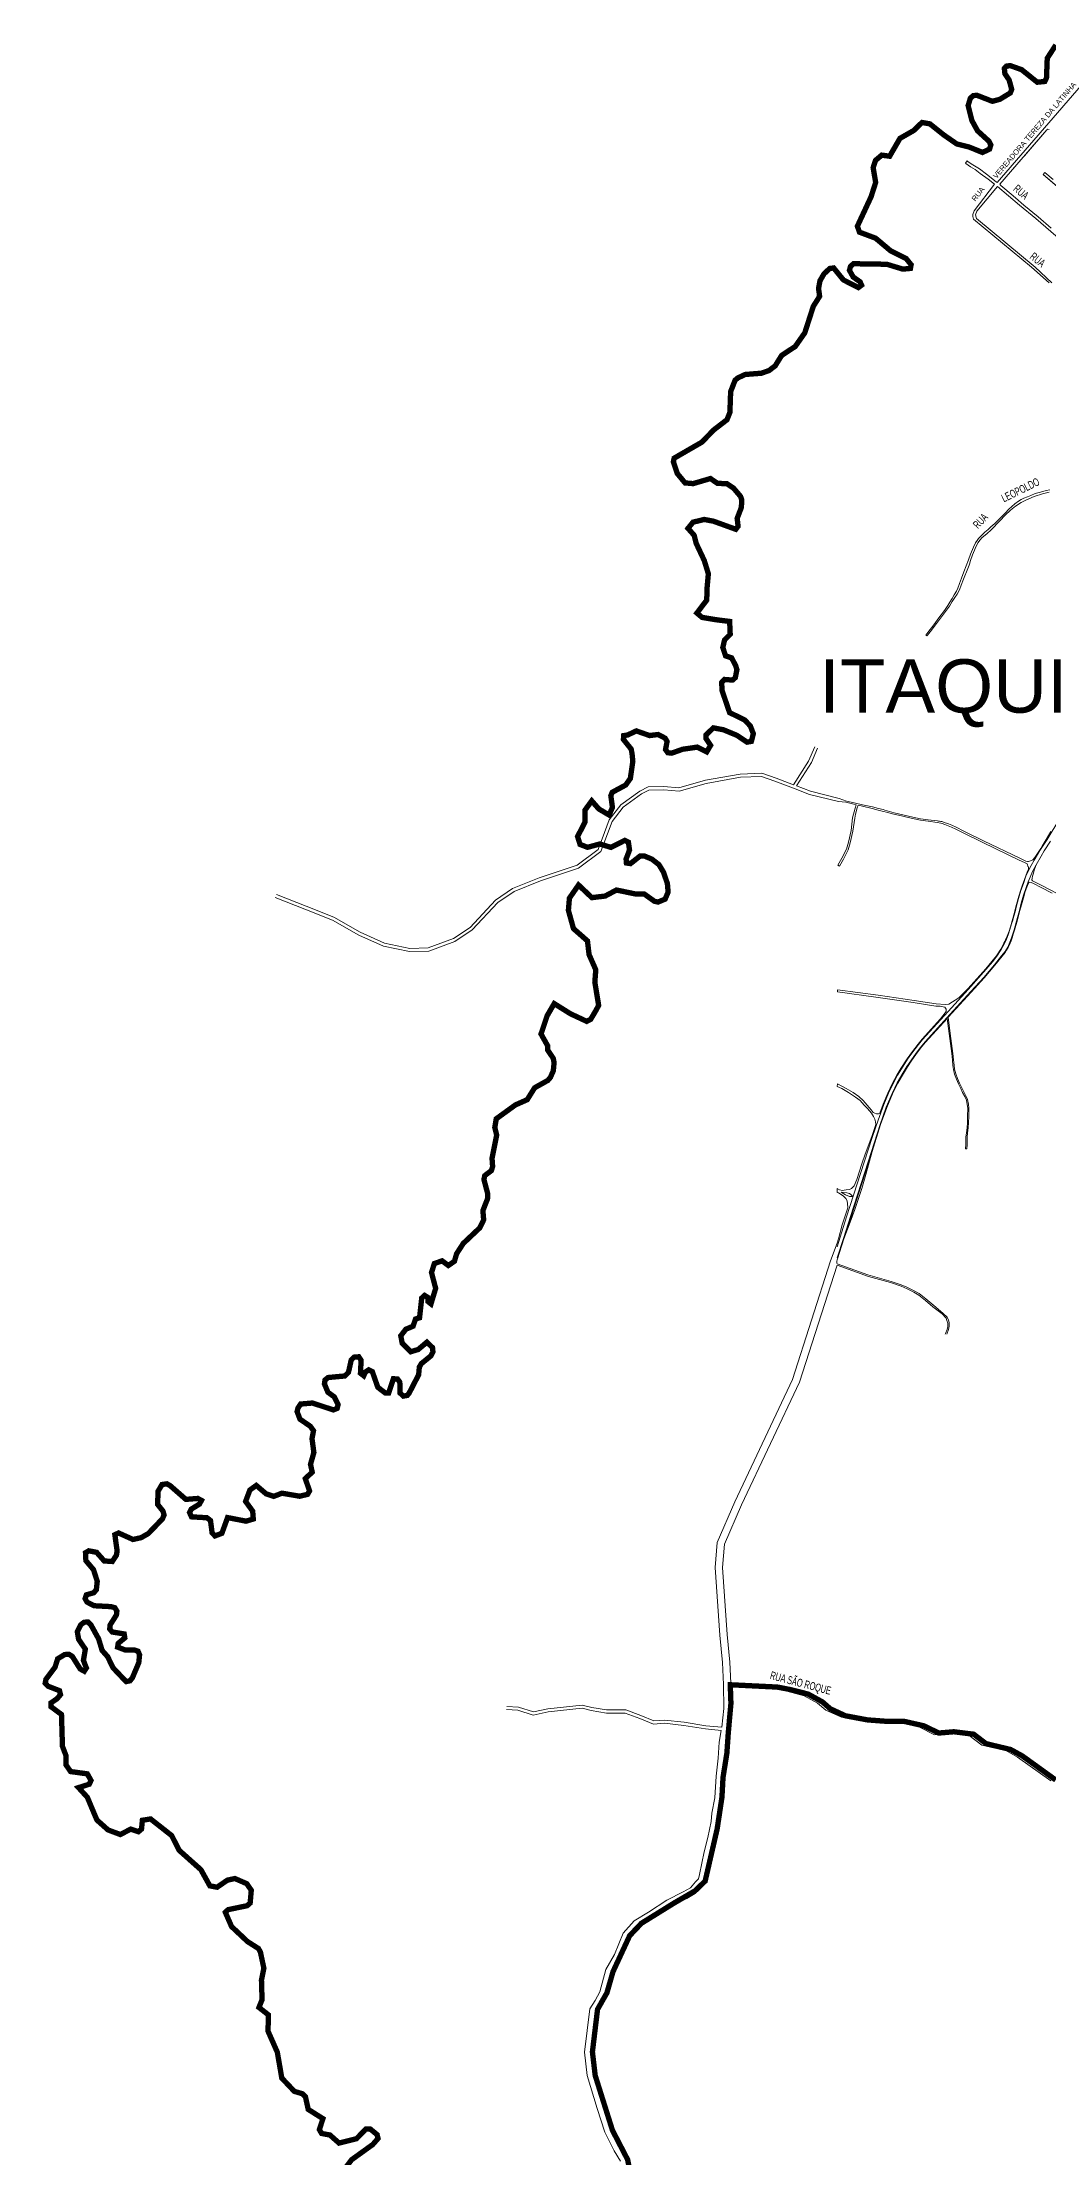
# Model space of a CAD drawing. Header units: millimetres. Extents: x 617885 to 663705, y 7172943 to 7234736.
# Drawn here: x 641148 to 643034, y 7178256 to 7182221 of the extents above; entities that cross this region are included whole.
import ezdxf

# ---------------------------------------------------------------- set-up
doc = ezdxf.new("R2010")
doc.units = ezdxf.units.MM
doc.layers.add('BAIRROS', color=12, linetype='Continuous')
doc.layers.add('TOP_VIAS 10.000', color=7, linetype='Continuous', lineweight=9)
doc.layers.add('VIAS', color=7, linetype='Continuous', lineweight=5)
doc.styles.add('LDUP', font='LDUP.SHX')
doc.styles.get("Standard").update_dxf_attribs({"font": 'arial.ttf'})

msp = doc.modelspace()

# ---------------------------------------------------------------- linework, layer by layer
at = {"layer": 'BAIRROS', "lineweight": 40, "ltscale": 0.3, "const_width": 10}
for points in [[(641717.2, 7178238.7), (641727.5, 7178252.4), (641767.2, 7178281), (641777.1, 7178292.3), (641775.4, 7178299.5), (641762.3, 7178310.2), (641754.5, 7178310.3), (641736.7, 7178291.8), (641704.1, 7178283.7), (641687, 7178298.8), (641671.4, 7178301.7), (641667.2, 7178308.9), (641673.8, 7178329.5), (641646.3, 7178346.8), (641641.1, 7178370.5), (641635.6, 7178376), (641620.2, 7178380.7), (641596.8, 7178405.5), (641588.4, 7178454), (641571, 7178493.4), (641571.7, 7178524), (641554, 7178537.9), (641559.8, 7178552.3), (641558.7, 7178589.2), (641563.2, 7178611.3), (641556.8, 7178641.4), (641553.1, 7178648.3), (641532.5, 7178661.4), (641502.7, 7178689.5), (641491, 7178716.2), (641496.3, 7178721.2), (641531.9, 7178728.6), (641537.5, 7178733.5), (641539.6, 7178757.5), (641531.1, 7178769.9), (641508.8, 7178779.5), (641494.7, 7178776.4), (641475.6, 7178763.2), (641462, 7178765.8), (641445.2, 7178796.1), (641432.4, 7178807.5), (641404.4, 7178832.5), (641390.5, 7178860), (641350.9, 7178891.2), (641335.6, 7178888.7), (641333.9, 7178872.1), (641328.2, 7178867.3), (641313.8, 7178872.1), (641294.2, 7178862), (641271.2, 7178870.6), (641250.4, 7178889.2), (641247.1, 7178896.9), (641232.4, 7178931.9), (641215.9, 7178949.9), (641236.1, 7178956.3), (641239.3, 7178963.3), (641232.4, 7178975.7), (641201.1, 7178980), (641192.3, 7178992.8), (641192.2, 7179010.5), (641185.8, 7179027.3), (641184, 7179087), (641164.4, 7179101.5), (641164.4, 7179108.8), (641175.9, 7179116.6), (641182.1, 7179124.2), (641180.3, 7179131.6), (641158.7, 7179140), (641153.5, 7179145.7), (641154.9, 7179152.9), (641172, 7179175.8), (641176.8, 7179191.3), (641190, 7179199.3), (641198, 7179199.8), (641204.3, 7179195.8), (641219.1, 7179172.2), (641226.7, 7179168.1), (641230.6, 7179174.2), (641225.1, 7179188.4), (641228.7, 7179209.3), (641216.1, 7179227.9), (641213.6, 7179242.3), (641220.1, 7179255), (641226.4, 7179259.9), (641233.7, 7179260.2), (641239.1, 7179255), (641253.5, 7179228.8), (641260.2, 7179206.9), (641270.5, 7179195.3), (641280.5, 7179174.6), (641305.1, 7179148.6), (641312.5, 7179150.2), (641316.9, 7179155.8), (641328.8, 7179184), (641330.3, 7179198.9), (641327.4, 7179205.5), (641320.4, 7179208), (641303.1, 7179208), (641289.2, 7179213.2), (641290.3, 7179220.3), (641302.6, 7179230.5), (641301.5, 7179237.9), (641279.1, 7179241.6), (641274.4, 7179247.2), (641275.1, 7179254.7), (641287, 7179273.6), (641287.8, 7179280.7), (641283.9, 7179287.1), (641276.9, 7179289.1), (641244.9, 7179290.8), (641231.8, 7179297.7), (641228.3, 7179304.1), (641230.6, 7179311.2), (641244.6, 7179315.2), (641249.3, 7179320.9), (641251, 7179336.5), (641244, 7179358.4), (641229.7, 7179375.3), (641229, 7179390.1), (641235.1, 7179393.7), (641249.8, 7179390.9), (641264.1, 7179374.7), (641279.2, 7179373.7), (641287, 7179385.6), (641288.2, 7179393.6), (641284, 7179423.9), (641291.1, 7179427.1), (641317.9, 7179415), (641333.3, 7179418.4), (641346.7, 7179426.1), (641373.1, 7179453.6), (641376.2, 7179460.9), (641374.1, 7179468.2), (641364, 7179480.9), (641365.1, 7179505.6), (641372.4, 7179518), (641381.5, 7179519.3), (641387.7, 7179515.8), (641417.1, 7179490.1), (641439.4, 7179491.9), (641446.2, 7179488.2), (641442.6, 7179481.3), (641427, 7179471.8), (641424, 7179465.4), (641427.6, 7179457.4), (641456.5, 7179455.7), (641463.2, 7179450.5), (641466.2, 7179427.3), (641471.6, 7179421.7), (641484.5, 7179426.5), (641495.2, 7179456), (641529.8, 7179449.3), (641543.4, 7179453.3), (641542.2, 7179468.1), (641529, 7179486.3), (641537, 7179507.6), (641549, 7179516.3), (641567.4, 7179500.5), (641581.7, 7179495.8), (641597.1, 7179501.7), (641630.5, 7179496), (641645.1, 7179499.6), (641648.8, 7179506), (641640.8, 7179529.1), (641653.8, 7179541.1), (641650.6, 7179555.9), (641656.9, 7179577.9), (641653.4, 7179603.9), (641656.2, 7179618.7), (641650.3, 7179627.1), (641630.9, 7179640.4), (641625.5, 7179654.5), (641627.1, 7179661.4), (641632, 7179668.8), (641654.2, 7179670.7), (641693.5, 7179657.8), (641700.5, 7179660.6), (641702.3, 7179667.6), (641695.3, 7179682.1), (641683.2, 7179690.9), (641676.7, 7179706.4), (641677.8, 7179713.9), (641683.6, 7179718.5), (641714.8, 7179721.4), (641721.7, 7179728.2), (641726.9, 7179751.4), (641732.2, 7179756.7), (641741, 7179757.4), (641745.4, 7179750.9), (641744.2, 7179726.6), (641750.3, 7179721.8), (641753.6, 7179728.8), (641759.7, 7179732.9), (641766.4, 7179729.6), (641776.7, 7179700.2), (641790.3, 7179689.8), (641797.1, 7179689.7), (641806, 7179716.3), (641813.7, 7179715.6), (641817.9, 7179709.8), (641818.4, 7179689.5), (641824.5, 7179683.7), (641831.8, 7179685), (641835.4, 7179689.3), (641853.2, 7179723.7), (641854.5, 7179738.1), (641858.2, 7179744.5), (641876.3, 7179759.2), (641880, 7179766.5), (641879.2, 7179774.6), (641868.6, 7179784.7), (641852.4, 7179771.1), (641838.3, 7179766.8), (641822.4, 7179782.9), (641819.7, 7179796.7), (641829.2, 7179809), (641842.7, 7179814.7), (641847.4, 7179828.2), (641854.9, 7179830.5), (641859, 7179867.5), (641864.4, 7179872.4), (641870.4, 7179868.6), (641870.5, 7179861.1), (641876.3, 7179856.5), (641883, 7179878.8), (641885.1, 7179885.6), (641877.3, 7179915.2), (641882.6, 7179932.1), (641897.2, 7179937.2), (641908.8, 7179928.5), (641920.3, 7179936.4), (641924.3, 7179950.5), (641936.9, 7179969.9), (641967.8, 7179999.1), (641975, 7180014), (641973.6, 7180031.4), (641982.2, 7180053.4), (641982.6, 7180063), (641975.5, 7180089.8), (641977.1, 7180096.9), (641989.5, 7180106.3), (641991.8, 7180113.9), (641990.7, 7180129.5), (641999.4, 7180172.9), (641995.9, 7180187.1), (641998.6, 7180203.4), (642034.5, 7180229.4), (642056.7, 7180239.3), (642070.6, 7180261.6), (642095.3, 7180275.4), (642100.1, 7180281), (642105.5, 7180293.4), (642107, 7180308.8), (642105.3, 7180317), (642095.1, 7180332.1), (642094.8, 7180340.5), (642082.5, 7180362.3), (642093.9, 7180396.5), (642107.2, 7180419.3), (642137.6, 7180400.3), (642168.2, 7180386), (642175.5, 7180389.8), (642183.7, 7180403.6), (642190.5, 7180415.9), (642183.3, 7180459.6), (642185.1, 7180482.6), (642172.5, 7180511.3), (642169.5, 7180536.8), (642143.3, 7180559.9), (642133.8, 7180594.1), (642135.7, 7180616.9), (642152.8, 7180641.6), (642177.8, 7180617.9), (642202.7, 7180620.9), (642223.8, 7180632.2), (642260.8, 7180624.5), (642275.8, 7180624.8), (642294.8, 7180611.2), (642301.6, 7180609.6), (642315, 7180615.1), (642320.6, 7180628.2), (642319.3, 7180644.2), (642311.9, 7180665.7), (642303.4, 7180679.8), (642290.3, 7180690), (642275.5, 7180696.2), (642268, 7180695.8), (642250.1, 7180681.7), (642242.5, 7180682.9), (642241.9, 7180690.3), (642248.3, 7180707.1), (642246.2, 7180721.9), (642239.3, 7180725.2), (642213.4, 7180712.1), (642192.7, 7180718.5), (642169.6, 7180712.2), (642155.6, 7180717.7), (642151, 7180732.5), (642165.1, 7180759.8), (642164.9, 7180781.9), (642177.5, 7180799.3), (642190.8, 7180784.1), (642210.2, 7180772.7), (642216.3, 7180787.1), (642213.3, 7180808.7), (642215.8, 7180815.3), (642241, 7180828.9), (642249.8, 7180841.1), (642254.5, 7180873.3), (642253, 7180888.2), (642251.4, 7180896.3), (642236.9, 7180914.4), (642237.4, 7180921.6), (642244.7, 7180922.7), (642261.1, 7180930.4), (642285.9, 7180921.7), (642301.9, 7180923.7), (642315, 7180916.8), (642318.7, 7180910.6), (642315.8, 7180895.4), (642320.1, 7180889.5), (642327.3, 7180888.7), (642347.7, 7180896), (642375.1, 7180900), (642393, 7180891.2), (642400.2, 7180903.3), (642391.9, 7180915.7), (642391.8, 7180923.2), (642405.5, 7180936.1), (642424.4, 7180932.5), (642449.7, 7180922), (642468.6, 7180909.3), (642476.6, 7180910.8), (642480.3, 7180925.2), (642474.7, 7180939.6), (642464, 7180951), (642435.8, 7180964.7), (642421.5, 7181006.6), (642421.1, 7181021.4), (642426.2, 7181026.8), (642441.3, 7181025.7), (642446.6, 7181030.3), (642449.5, 7181045.2), (642447.3, 7181052.4), (642439.7, 7181067.2), (642428.3, 7181071), (642423.1, 7181086.7), (642426.4, 7181100.9), (642437, 7181111.5), (642435.9, 7181135.6), (642409.7, 7181138.9), (642384.4, 7181143.1), (642374.6, 7181151.3), (642393.1, 7181175.7), (642393.3, 7181195.1), (642396, 7181224.9), (642388.4, 7181249.6), (642373.2, 7181281.9), (642369.4, 7181297.1), (642357.9, 7181310), (642367.3, 7181321.6), (642388.1, 7181326.7), (642405.4, 7181323.5), (642447.4, 7181308.3), (642451.7, 7181313.9), (642450, 7181328.7), (642457.8, 7181349), (642458.7, 7181363.3), (642456.2, 7181370.1), (642443.3, 7181385.3), (642430.7, 7181393.7), (642413.1, 7181394.4), (642399.9, 7181403.4), (642367.6, 7181393.9), (642352.4, 7181395.2), (642337.9, 7181412.7), (642330.5, 7181434.7), (642332, 7181441.6), (642383.9, 7181471.6), (642406.1, 7181494.5), (642413, 7181499.8), (642430.8, 7181513.5), (642436.4, 7181527.3), (642437.8, 7181566.4), (642446.1, 7181587.6), (642451.5, 7181592.1), (642465, 7181598.4), (642495.5, 7181600.8), (642509.7, 7181605.8), (642521.3, 7181614.7), (642533.4, 7181634.2), (642558.8, 7181650.9), (642576.7, 7181676.5), (642592.7, 7181726.2), (642604.5, 7181744.9), (642602.5, 7181759.7), (642605.2, 7181774.1), (642612.8, 7181787.2), (642623.5, 7181797.1), (642630.8, 7181798.1), (642649.1, 7181775.6), (642677.1, 7181761.3), (642683.1, 7181765.8), (642680.2, 7181772.2), (642667.4, 7181781.1), (642660.4, 7181793.6), (642662.5, 7181801.3), (642668, 7181806), (642730.4, 7181805), (642760.4, 7181795.9), (642774.6, 7181797.2), (642775.9, 7181804.2), (642766.9, 7181815.4), (642737.5, 7181830.2), (642709.5, 7181853.8), (642679.1, 7181865.2), (642675.3, 7181876.4), (642700.9, 7181931.5), (642709.5, 7181958.3), (642704.8, 7181986), (642709.2, 7181999.7), (642720.9, 7182009.5), (642735.7, 7182007.5), (642755, 7182040.9), (642780.7, 7182055.6), (642796.3, 7182070.7), (642811.1, 7182068.2), (642836.8, 7182047.6), (642861.5, 7182030.5), (642884.3, 7182024.8), (642909.6, 7182014.6), (642922.8, 7182020.7), (642925.3, 7182028.7), (642922, 7182035.4), (642900.4, 7182055.1), (642889.9, 7182074.2), (642882.8, 7182102.4), (642886.9, 7182116.2), (642892.6, 7182121.2), (642899.7, 7182121.5), (642928.2, 7182110.4), (642942.3, 7182114.2), (642961.7, 7182126.1), (642964.4, 7182132.8), (642959.6, 7182150.4), (642951.6, 7182162.2), (642950.6, 7182172), (642954.3, 7182176.3), (642961.6, 7182177.3), (642983, 7182169.7), (643012.3, 7182146.2), (643026.4, 7182147.6), (643029.6, 7182154.4), (643031, 7182191.1), (643047.1, 7182216)], [(643046.8, 7178964.2), (642984.4, 7179009.2), (642962.4, 7179021.3), (642916.3, 7179032.3), (642893.2, 7179050), (642855.8, 7179054.6), (642827.9, 7179052.2), (642799.6, 7179065.8), (642763.7, 7179073.9), (642731.7, 7179074), (642694.3, 7179076.8), (642653, 7179084.5), (642624.4, 7179097.7), (642609.8, 7179110.5), (642583, 7179125.2), (642548.9, 7179133.8), (642525.6, 7179138.3), (642437.1, 7179142.7), (642438.3, 7179107.7), (642433.4, 7179053), (642430.7, 7179014.2), (642423.5, 7178969), (642421.5, 7178932), (642412.5, 7178872.4), (642390, 7178774.7), (642371, 7178756.4), (642331.7, 7178733.5), (642270.6, 7178695.6), (642248.6, 7178672.4), (642217.3, 7178604.8), (642206, 7178565.3), (642188.4, 7178534.4), (642178.8, 7178454.6), (642184, 7178410.3), (642216.3, 7178307.7), (642244.8, 7178252.6), (642253.3, 7178209.1)], [(643046.8, 7178964.2), (642984.4, 7179009.2), (642962.4, 7179021.3), (642916.3, 7179032.3), (642893.2, 7179050), (642855.8, 7179054.6), (642827.9, 7179052.2), (642799.6, 7179065.8), (642763.7, 7179073.9), (642731.7, 7179074), (642694.3, 7179076.8), (642653, 7179084.5), (642624.4, 7179097.7), (642609.8, 7179110.5), (642583, 7179125.2), (642548.9, 7179133.8), (642525.6, 7179138.3), (642437.1, 7179142.7), (642438.3, 7179107.7), (642433.4, 7179053), (642430.7, 7179014.2), (642423.5, 7178969), (642421.5, 7178932), (642412.5, 7178872.4), (642390, 7178774.7), (642371, 7178756.4), (642331.7, 7178733.5), (642270.6, 7178695.6), (642248.6, 7178672.4), (642217.3, 7178604.8), (642206, 7178565.3), (642188.4, 7178534.4), (642178.8, 7178454.6), (642184, 7178410.3), (642216.3, 7178307.7), (642244.8, 7178252.6), (642253.3, 7178209.1)]]:
    msp.add_lwpolyline(points, dxfattribs=at)
at = {"layer": 'VIAS', "color": 253}
for p, q in [((643030.3, 7182057), (642988.3, 7182008.5)), ((642985.7, 7182005.5), (642942.4, 7181955.4))]:
    msp.add_line(p, q, dxfattribs=at)
for points in [[(643034.4, 7181769.9), (643001.6, 7181799.4), (642892.8, 7181889.3), (642891.7, 7181894.6), (642891.7, 7181898.5), (642894.2, 7181905.3), (642932, 7181955), (642920.5, 7181964.2), (642905.1, 7181975.3), (642895.8, 7181982.4), (642887.5, 7181987.9), (642878.4, 7181994.1), (642878, 7181994.4), (642880.9, 7181998.6), (642882.9, 7181997.2), (642891.3, 7181991.3), (642904.3, 7181983.6), (642917.2, 7181973.7), (642935.2, 7181959.3), (642936.9, 7181958.5), (643138.6, 7182191)], [(643050.3, 7181950.4), (643023.5, 7181973.2), (643026.4, 7181976.7), (643042, 7181963.7)], [(643060.5, 7181941.7), (643023.5, 7181973.2)], [(643034.8, 7181377.7), (643021.8, 7181374.5), (643006.3, 7181369.5), (642991, 7181362.9), (642982.1, 7181358.6), (642971.4, 7181351.4), (642962.1, 7181344.1), (642952.4, 7181334.8), (642942.4, 7181324.3), (642925.7, 7181307), (642917.5, 7181299.9), (642909.2, 7181292.7), (642904.8, 7181288.2), (642901.4, 7181283.6), (642898.4, 7181278), (642896, 7181272.5), (642894.5, 7181269), (642890.9, 7181260.1), (642887.2, 7181249.7), (642885.3, 7181242.7), (642884.8, 7181241.3), (642883.4, 7181238.1), (642881.9, 7181234.6), (642874, 7181214.6), (642869.7, 7181203.4), (642866.3, 7181194.8), (642861.9, 7181186.4), (642857.9, 7181180.3), (642852.8, 7181173.1), (642847.6, 7181164.2), (642823.2, 7181131.6), (642811.4, 7181115.9), (642806.5, 7181109.7), (642805.6, 7181108.4), (642803.6, 7181110.1), (642807.5, 7181115), (642818.7, 7181129.3), (642828.1, 7181142.4), (642838.2, 7181156), (642844.5, 7181165.4), (642848.6, 7181171.6), (642852.6, 7181178.3), (642856.7, 7181185.4), (642860.8, 7181192), (642863.3, 7181197.9), (642866.4, 7181206.7), (642870.2, 7181216.6), (642874.4, 7181228.3), (642879, 7181239.5), (642883.6, 7181250.9), (642887.5, 7181261.5), (642892.7, 7181275), (642896.8, 7181282.8), (642899.5, 7181287.3), (642902.2, 7181291.2), (642905.1, 7181294.3), (642908.8, 7181297.7), (642914, 7181303.1), (642920.1, 7181308.1), (642925.6, 7181312.9), (642932.6, 7181319.1)], [(642932.6, 7181319.1), (642938.1, 7181324.7), (642944.6, 7181331.1), (642952.5, 7181339.3), (642959.1, 7181346.3), (642964.7, 7181351.3), (642970.1, 7181355.8), (642977.3, 7181361.1), (642982.3, 7181364.4), (642987.3, 7181366.8), (642993.8, 7181369.3), (643000.2, 7181371.9), (643008.6, 7181375.2), (643015.8, 7181377), (643022.5, 7181379.3), (643029.2, 7181381.2), (643036.1, 7181382.5)], [(641586.6, 7180624), (641642.4, 7180601.7), (641694.5, 7180581.2), (641743.8, 7180553.1), (641789.5, 7180532.7), (641836.9, 7180522.9), (641871, 7180523.8), (641918.3, 7180541.1), (641949.5, 7180561.9), (641997.5, 7180613.4), (642029.2, 7180635), (642079.3, 7180654.9), (642150.1, 7180678.7), (642189.8, 7180708.3), (642201.7, 7180739.9), (642210.4, 7180763.8), (642231.9, 7180792), (642267.5, 7180817.4), (642283.3, 7180825.3), (642312.9, 7180826.2), (642340.6, 7180823.8), (642390.6, 7180837.9), (642455.6, 7180849.6), (642496.4, 7180850.9), (642522.8, 7180841.6), (642555.5, 7180829.6), (642583.7, 7180873.8), (642595.3, 7180900.7)], [(642654.6, 7180798.9), (642641.2, 7180803.9), (642587.3, 7180817.2), (642561.2, 7180827.4), (642589.1, 7180871), (642600.8, 7180898.3)], [(641584.4, 7180618.4), (641640.2, 7180596.1), (641691.9, 7180575.7), (641741.1, 7180547.7), (641787.6, 7180527), (641836.3, 7180516.9), (641872.2, 7180517.8), (641921, 7180535.8), (641953.4, 7180557.3), (642001.5, 7180608.9), (642032, 7180629.7), (642081.3, 7180649.3), (642152.9, 7180673.4), (642194.8, 7180704.6), (642207.3, 7180737.8), (642215.7, 7180760.9), (642236.2, 7180787.7), (642270.6, 7180812.3), (642284.8, 7180819.4), (642312.7, 7180820.2), (642341.1, 7180817.7), (642391.9, 7180832), (642456.2, 7180843.6), (642495.5, 7180844.8), (642520.8, 7180836), (642555.6, 7180823.1), (642555.6, 7180823.1), (642585.5, 7180811.4), (642639.8, 7180798.1), (642653.9, 7180796.6)], [(642653.9, 7180796.6), (642668.5, 7180793), (642672.9, 7180792), (642671.2, 7180785.9), (642666.3, 7180767.2), (642663.4, 7180743.9), (642658.8, 7180721.6), (642654.9, 7180708.6), (642645.9, 7180691.7), (642638.8, 7180678.6), (642641.9, 7180677), (642649.1, 7180689.9), (642657.8, 7180707.6), (642662, 7180720.6), (642666.8, 7180742.2), (642670.2, 7180766.6), (642671.9, 7180774.4), (642675.1, 7180786.1), (642677, 7180791), (642684.8, 7180789.3), (642703.1, 7180785), (642714.4, 7180781.8), (642723.9, 7180779.5), (642730.1, 7180778.1), (642736.7, 7180776.4), (642743.3, 7180774.4), (642752.5, 7180772.2), (642760.6, 7180770.4), (642778.8, 7180766.4), (642793.6, 7180763.3), (642807.7, 7180761.4), (642824.8, 7180758.5), (642831.3, 7180757.5), (642834.1, 7180756.7), (642838.8, 7180754.9), (642845.5, 7180752.6), (642851.7, 7180750.2), (642859.9, 7180746.4), (642873.7, 7180739.6), (642910.4, 7180721.3), (642978.2, 7180688.2), (642988.2, 7180683.7), (642991.9, 7180682), (642993.2, 7180681), (642994.2, 7180679.2), (642994.8, 7180676.9), (642995.1, 7180676.2), (642995.6, 7180674.1), (642995.6, 7180671), (642993.6, 7180665.4), (642988.2, 7180652.1), (642983.9, 7180639.9), (642981.3, 7180632.5), (642977.6, 7180620.6), (642973.3, 7180605.2), (642968.5, 7180586), (642963.1, 7180567.4), (642959.5, 7180555.2), (642955.8, 7180545.5), (642953.7, 7180540.7), (642951.4, 7180535.4), (642949.9, 7180532.3), (642944, 7180521.5), (642935.9, 7180509.1), (642927.3, 7180498), (642915.8, 7180484.5), (642882.2, 7180446.7), (642865.6, 7180430.3), (642846.3, 7180418.1), (642840, 7180417.9), (642822.8, 7180418.7), (642781.7, 7180425.3), (642714.3, 7180435.1), (642638.3, 7180445.4), (642638.3, 7180441.5), (642709.6, 7180431.2), (642779.9, 7180421.5), (642822.3, 7180414.8), (642830.1, 7180414.2), (642839.1, 7180412.5), (642841.7, 7180409.2), (642841.3, 7180404.7), (642830.9, 7180390.5), (642796.5, 7180352.6), (642789, 7180343.3), (642776.6, 7180327.3), (642768.3, 7180315.6), (642756.6, 7180297.4), (642749.2, 7180285.4), (642741.2, 7180270.3), (642732.4, 7180251.6), (642723.4, 7180231), (642717.4, 7180214.2), (642714.6, 7180212.9), (642711.1, 7180212.5), (642705.1, 7180215.5), (642701, 7180220.3), (642685.8, 7180238), (642678.2, 7180245.4), (642667.2, 7180252.6), (642654.3, 7180260.4), (642637.9, 7180269), (642637.3, 7180264.2), (642646, 7180260), (642658.7, 7180252.8), (642671.9, 7180244), (642680.3, 7180237.5), (642688.1, 7180229.2), (642694, 7180222.9), (642701.5, 7180214.2), (642705.6, 7180207.8), (642707.8, 7180202.5), (642709.2, 7180197.8), (642709.9, 7180192.8), (642702.4, 7180170.4), (642689.9, 7180137.1), (642683.8, 7180118.9), (642674.5, 7180089.6), (642669.5, 7180078), (642664.2, 7180073), (642660.5, 7180071.2), (642654.5, 7180070), (642650.5, 7180069.4), (642647.2, 7180069.3), (642641.7, 7180070.4), (642637.5, 7180072.6), (642637.5, 7180065.5), (642639.6, 7180064.5), (642648.8, 7180058.8), (642653.3, 7180054.1), (642655.8, 7180049.8), (642657.5, 7180037.9), (642657.2, 7180036.3), (642646.9, 7180004.4), (642639.7, 7179978.4), (642637.3, 7179970.4), (642625, 7179937.4)], [(642637.3, 7179963.5), (642643, 7179981.6), (642655, 7180019.5), (642675.1, 7180081.6), (642695, 7180143.5), (642703.5, 7180170), (642713.9, 7180201.1), (642724.5, 7180230.5), (642733.4, 7180251.2), (642742.2, 7180269.8), (642750.2, 7180284.9), (642757.6, 7180296.8), (642769.2, 7180315), (642777.5, 7180326.6), (642789.9, 7180342.6), (642797.3, 7180351.8), (642845.3, 7180404.7), (642883, 7180445.9), (642916.6, 7180483.8), (642928.2, 7180497.3), (642936.8, 7180508.5), (642944.9, 7180520.9), (642950.4, 7180530.7), (642953.2, 7180536.8), (642955.9, 7180543.2), (642958.5, 7180549.9), (642961, 7180557.9), (642964.3, 7180568.8), (642966.2, 7180575.4), (642967.1, 7180578.6), (642970.6, 7180591.4), (642973.8, 7180604.8), (642978.3, 7180620.4), (642981.7, 7180631.3), (642986.3, 7180644.2), (642991.1, 7180658.2), (642995.1, 7180667.3), (643000.9, 7180678.2), (643006.3, 7180688.1), (643017.3, 7180706.5), (643030.6, 7180726.8), (643054.8, 7180766.4)], [(642654.6, 7180798.9), (642669, 7180795.3), (642684.8, 7180791.7), (642703.8, 7180788), (642714.8, 7180784.8), (642723.3, 7180782.8), (642726.8, 7180781.8), (642743.9, 7180776.9), (642752.5, 7180774.8), (642760.1, 7180773), (642779, 7180768.8), (642793.2, 7180765.8), (642807.6, 7180764), (642825.1, 7180761.8), (642827.5, 7180761.5), (642829.2, 7180761.1), (642831.5, 7180760.7), (642833.3, 7180760.4), (642835.3, 7180759.9), (642837.8, 7180758.9), (642839.7, 7180758.2), (642842.4, 7180757.4), (642846.2, 7180756.4), (642852.3, 7180753.7), (642860.5, 7180750), (642874.5, 7180742.7), (642877, 7180741.4), (642911.4, 7180724.2), (642979.7, 7180691.8), (642988.6, 7180687.3), (642990.9, 7180686.3), (642994.1, 7180685.6), (642995.7, 7180685.7), (642997.6, 7180686.1), (642999.4, 7180686.7), (643001.5, 7180687.3), (643003.8, 7180688.7), (643004.1, 7180688.7), (643007.3, 7180692.8), (643007.6, 7180693.1), (643018.8, 7180710.3), (643021.2, 7180714.4), (643028.7, 7180727), (643037.8, 7180741.6)], [(643049.8, 7180625.8), (643021.8, 7180640.3), (643005.8, 7180648.2), (643003.3, 7180649.7), (643002.4, 7180651.4), (643002.5, 7180654.6), (643003.2, 7180658.1), (643005, 7180663.9), (643006.5, 7180669.3), (643010.1, 7180679.5), (643019.3, 7180695.8), (643025.5, 7180705.8), (643036.8, 7180723.9)], [(642842.8, 7179800), (642846.1, 7179808.4), (642847.1, 7179814.7), (642847.1, 7179821.8), (642846.2, 7179826.3), (642843.4, 7179831.9), (642835.6, 7179839.3), (642818.2, 7179853.6), (642803.2, 7179865.9), (642790.9, 7179875.7), (642780.7, 7179881.9), (642768.2, 7179887.6), (642757, 7179892.1), (642738.8, 7179898.5), (642695.1, 7179911.2), (642637.2, 7179931.7), (642636.9, 7179932.8), (642636.9, 7179933.9), (642637, 7179936.7), (642637.2, 7179939), (642637.9, 7179941.1), (642650.1, 7179978.7), (642663.4, 7180019.9), (642683.5, 7180082), (642702.8, 7180142.1), (642718.8, 7180192.6), (642730.3, 7180224.9), (642741.2, 7180250.4), (642751, 7180270.1), (642759.6, 7180285.3), (642768.9, 7180300.6), (642777.5, 7180313.4), (642785, 7180323.7), (642793.8, 7180335.5), (642803.1, 7180346.8), (642843.3, 7180391.5), (642847, 7180363), (642849.6, 7180344.5), (642852, 7180325.5), (642853.4, 7180313.5), (642854.2, 7180303.6), (642855.1, 7180295.9), (642857.2, 7180287.3), (642860.7, 7180277.8), (642864.7, 7180269), (642869, 7180260.3), (642872.5, 7180252.7), (642876.4, 7180245.4), (642879.4, 7180238.6), (642881.1, 7180230.2), (642881.9, 7180223.1), (642881.8, 7180208.6), (642881.4, 7180196), (642880.7, 7180187.3), (642879.4, 7180176.6), (642878.6, 7180169.6), (642878.5, 7180162), (642878.5, 7180155.4), (642877.9, 7180147.3), (642880.1, 7180147.1), (642880.7, 7180155.3), (642880.8, 7180162), (642880.8, 7180169.4), (642881.6, 7180176.4), (642883, 7180187.1), (642883.7, 7180195.8), (642884, 7180208.6), (642884.1, 7180223.2), (642883.3, 7180230.6), (642881.5, 7180239.3), (642878.4, 7180246.4), (642874.5, 7180253.7), (642871, 7180261.2), (642866.8, 7180270), (642862.7, 7180278.7), (642859.4, 7180288), (642857.3, 7180296.3), (642856.4, 7180303.9), (642855.6, 7180313.7), (642854.3, 7180325.7), (642851.8, 7180344.8), (642849.2, 7180363.3), (642845.3, 7180393.8), (642888.5, 7180440.9), (642912.9, 7180467.6), (642933, 7180491.1), (642946.3, 7180508.1), (642952.4, 7180515.2), (642954.9, 7180519.3), (642957.7, 7180524.3), (642960.2, 7180529.5), (642963.1, 7180536.8), (642965.1, 7180542.7), (642967.3, 7180549.3), (642969.6, 7180557), (642974.1, 7180571.8), (642979.8, 7180593.6), (642982.6, 7180604.6), (642986.4, 7180617.8), (642989.9, 7180629.2), (642993.7, 7180640.4), (642996.4, 7180646.4), (642997.4, 7180647.1), (643000.9, 7180646.6), (643005, 7180644.4), (643019.3, 7180637.2), (643039.9, 7180626.6)], [(642625, 7179937.4), (642553.9, 7179714.8), (642445.4, 7179485.3), (642412.8, 7179409.4), (642408.5, 7179362.3), (642417.5, 7179235.7), (642422.5, 7179184.4), (642424.4, 7179143), (642425, 7179098.1), (642421.1, 7179062.9), (642391.3, 7179065.8), (642350.9, 7179072.4), (642313.7, 7179076.5), (642294, 7179074.8), (642269.7, 7179085.2), (642241.1, 7179095.7), (642205.4, 7179095.7), (642177.8, 7179100.1), (642159.7, 7179104.6), (642095.1, 7179097.8), (642068.2, 7179092.1), (642040.3, 7179100.7), (642018.2, 7179102.2)], [(642637.1, 7179929.1), (642567, 7179709.7), (642458.2, 7179479.6), (642426.5, 7179405.9), (642422.5, 7179362.2), (642431.5, 7179236.8), (642436.4, 7179185.3), (642438.3, 7179145.8), (642492.3, 7179142.5), (642519.2, 7179140.9), (642544.2, 7179136.2), (642577.6, 7179127.9), (642603.9, 7179113.1), (642619.1, 7179100.4), (642647.4, 7179087.5), (642689, 7179079.7), (642729.5, 7179077.1), (642757.4, 7179077.1), (642793.7, 7179069.1), (642820.9, 7179054.8), (642849.3, 7179057.4), (642887.3, 7179053.3), (642911.2, 7179034.8), (642957.1, 7179024.3), (642978.7, 7179012.1), (643041.9, 7178966.7)], [(643037.7, 7178962.4), (642975.4, 7179007.1), (642954.9, 7179018.6), (642908.6, 7179029.2), (642885, 7179047.5), (642849.3, 7179051.3), (642819.7, 7179048.7), (642791.6, 7179063.4), (642756.8, 7179071.1), (642729.3, 7179071.1), (642688.2, 7179073.8), (642645.6, 7179081.8), (642615.9, 7179095.2), (642600.5, 7179108.2), (642575.4, 7179122.2), (642542.9, 7179130.4), (642518.5, 7179134.9), (642491.9, 7179136.5), (642438.4, 7179139.7), (642439, 7179097.4), (642434.7, 7179058.4), (642434.7, 7179058), (642430.4, 7179033.5), (642428.6, 7179003.7), (642424.5, 7178970), (642422.1, 7178929.1), (642416.4, 7178900.2), (642415, 7178884.2), (642408.4, 7178853), (642401.5, 7178826.3), (642393.1, 7178784.6), (642390.7, 7178771.3), (642381.9, 7178763.7), (642371.5, 7178751.3), (642355.5, 7178742.2), (642325.2, 7178726.6), (642291.2, 7178704.8), (642266.3, 7178689.4), (642248.3, 7178669.6), (642232.7, 7178631.2), (642217, 7178603.5), (642206, 7178561.9), (642195.7, 7178543.9), (642187.3, 7178530.5), (642178.2, 7178453.9), (642182.7, 7178413.1), (642201.3, 7178352.8), (642215.2, 7178309.5), (642232, 7178275.9), (642245.1, 7178254.6)], [(642231.7, 7178249.6), (642219.8, 7178269.1), (642202.2, 7178304.2), (642187.9, 7178348.6), (642168.9, 7178410.2), (642164.1, 7178453.9), (642173.7, 7178535.2), (642183.7, 7178551.1), (642192.9, 7178567.3), (642203.9, 7178608.8), (642220, 7178637.4), (642236.2, 7178677.2), (642257.3, 7178700.2), (642283.8, 7178716.6), (642318.2, 7178738.8), (642348.8, 7178754.5), (642362.4, 7178762.2), (642371.9, 7178773.5), (642377.8, 7178778.7), (642379.4, 7178787.2), (642387.9, 7178829.5), (642394.8, 7178856.2), (642401.1, 7178886.3), (642402.6, 7178902.2), (642408.1, 7178930.8), (642410.5, 7178971.3), (642414.6, 7179005), (642416.5, 7179035.1), (642420.3, 7179056.9), (642390.5, 7179059.9), (642350.1, 7179066.5), (642313.6, 7179070.5), (642293, 7179068.7), (642267.5, 7179079.6), (642240, 7179089.7), (642205, 7179089.7), (642176.6, 7179094.2), (642159.3, 7179098.5), (642096.1, 7179091.9), (642067.9, 7179086), (642039.2, 7179094.8), (642017.8, 7179096.2)]]:
    msp.add_lwpolyline(points, dxfattribs=at)
msp.add_lwpolyline([(643034.4, 7182057.3, 0.407698), (643030.3, 7182057), (642942.4, 7181955.4), (642943.7, 7181953.3), (642944.3, 7181952.7), (642951.8, 7181946.2), (642971.2, 7181929.3), (642987.2, 7181915.8), (643014.2, 7181893.9), (643038.6, 7181872.8)], format="xyb", dxfattribs=at)
at = {"layer": 'VIAS', "color": 253, "flags": 128}
for points in [[(643056.4, 7181850.1), (643009.6, 7181890.8), (642979.3, 7181915.7), (642937.6, 7181950.7), (642898.8, 7181904.8), (642896.4, 7181897.9), (642898.4, 7181891), (643008.2, 7181799.5), (643039.7, 7181770.4)], [(643010.1, 7180679.5), (643003.2, 7180666.9), (642998.8, 7180656.5), (642995.3, 7180647.7), (642991.3, 7180637), (642986.7, 7180622.7), (642982.4, 7180607.6), (642978.9, 7180593.7), (642974.1, 7180576.4), (642973.4, 7180573.7), (642969, 7180557.4), (642964.9, 7180544.2), (642961.1, 7180534.2), (642957, 7180525.1), (642952.2, 7180516.7), (642945.4, 7180508.8), (642932.1, 7180491.8), (642912.1, 7180468.4), (642887.7, 7180441.7), (642849.2, 7180399.7), (642802.2, 7180347.6), (642792.9, 7180336.2), (642784.1, 7180324.4), (642776.5, 7180314), (642767.9, 7180301.2), (642758.6, 7180285.9), (642750, 7180270.6), (642740.2, 7180250.9), (642729.3, 7180225.3), (642717.8, 7180193), (642701.8, 7180142.4), (642682.5, 7180082.4), (642662.4, 7180020.2), (642649.1, 7179979), (642637.2, 7179942.6)], [(642950.2, 7180532.9), (642949.9, 7180532.3)], [(642950.4, 7180530.7), (642950.4, 7180530.7)], [(642952.4, 7180515.2), (642952.4, 7180515.2)], [(642702.8, 7180142.1), (642691.3, 7180099), (642683.7, 7180073), (642670.3, 7180033.5), (642662, 7180009.4), (642650.1, 7179978.7)], [(642637.1, 7179929.1), (642696.2, 7179908), (642737.4, 7179896.3), (642757.5, 7179889.5), (642768.7, 7179885), (642781.3, 7179878.6), (642790.4, 7179872.9), (642802.9, 7179862.9), (642816.9, 7179851), (642833.9, 7179837.6), (642841.3, 7179829.6), (642843.1, 7179825.4), (642844.6, 7179820.5), (642844.5, 7179814.2), (642843.5, 7179808.5), (642840.6, 7179801.2), (642839.8, 7179800)]]:
    msp.add_lwpolyline(points, dxfattribs=at)
msp.add_lwpolyline([(642665.2, 7180057.8), (642660.4, 7180058), (642652.7, 7180061), (642646.8, 7180064.4), (642644.6, 7180066.2), (642655.5, 7180064.5), (642660.7, 7180063.4), (642663.1, 7180061.5), (642664.9, 7180059.6), (642665.4, 7180058.8)], close=True, dxfattribs=at)

# ---------------------------------------------------------------- texts
at = {"layer": 'BAIRROS', "lineweight": 40, "ltscale": 0.3}
msp.add_text('ITAQUI', height=100, dxfattribs=at).set_placement((642603.7, 7180964.6))
at = {"layer": 'TOP_VIAS 10.000', "color": 251, "style": 'LDUP'}
for s, height, rotation, width, p in [('VEREADORA TEREZA DA LATINHA', 10, 49.6144, 1.04, (642935.9, 7181964.5)), ('RUA', 15, 320, 0.69, (642966, 7181944.1)), ('RUA', 10, 52, 1.04, (642896.2, 7181922)), ('RUA', 15, 322, 0.69, (642996.9, 7181816.6)), ('LEOPOLDO', 15, 26.1115, 0.69, (642949.8, 7181358.6)), ('RUA', 15, 47, 0.69, (642901.3, 7181308.2)), ('RUA SÃO ROQUE', 15, 345.1977, 0.69, (642510.5, 7179153.7))]:
    msp.add_text(s, height=height, rotation=rotation, dxfattribs=dict(at, width=width)).set_placement(p)

doc.saveas('drawing.dxf')
